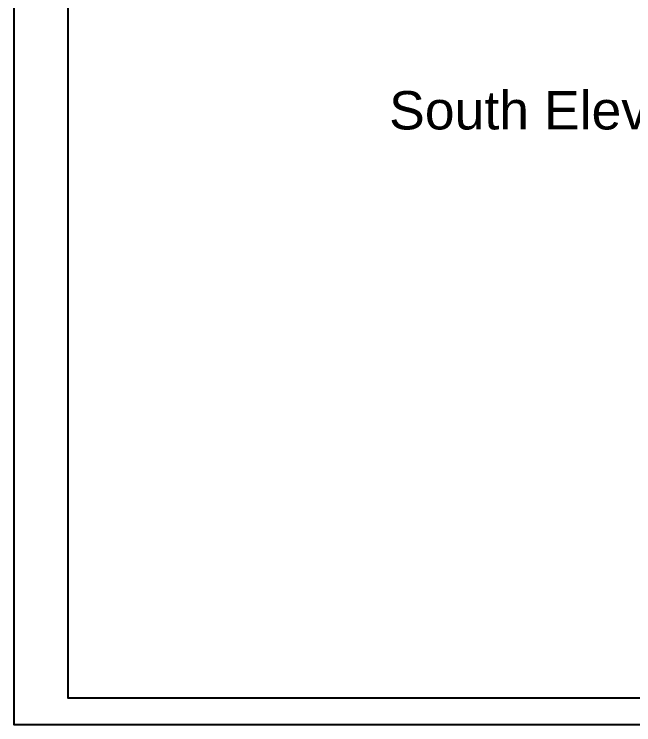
# Model space of a CAD drawing. Header units: inches. Extents: x 45643 to 78083, y -17830 to -3084.
# Drawn here: x 50439.5 to 50714.3, y -7071.9 to -6756.7 of the extents above; entities that cross this region are included whole.
import ezdxf

# ---------------------------------------------------------------- set-up
doc = ezdxf.new("R2010")
doc.units = ezdxf.units.IN
doc.header["$MEASUREMENT"] = 0
doc.layers.add('Normal Wall', color=7, linetype='Continuous', lineweight=35, true_color=0xffaf89)
doc.styles.get("Standard").update_dxf_attribs({"font": 'times.ttf'})

msp = doc.modelspace()

# ---------------------------------------------------------------- linework, layer by layer
at = {"layer": 'Normal Wall'}
for points in [[(50439.53, -6321.37), (51497.54, -6321.37), (51497.54, -7071.89), (50439.53, -7071.89)], [(50439.53, -6321.37), (51497.54, -6321.37), (51497.54, -7071.89), (50439.53, -7071.89)], [(51485.63, -6333.27), (50463.35, -6333.27), (50463.35, -7059.99), (51485.63, -7059.99)], [(51485.63, -6333.27), (50463.35, -6333.27), (50463.35, -7059.99), (51485.63, -7059.99)]]:
    msp.add_lwpolyline(points, close=True, dxfattribs=at)

# ---------------------------------------------------------------- texts
at = {"color": 7, "linetype": 'ByBlock', "lineweight": 5, "insert": (50688.92, -6794.46), "char_height": 6, "width": 195.2975, "attachment_point": 5}
msp.add_mtext('{\\fArial CE|b0|i0|c238|p34;\\P\\fArial CE|b0|i0|c0|p34;\\H2.8333x;South\\fArial CE|b0|i0|c238|p34; El\\fArial CE|b0|i0|c0|p34;e\\fArial CE|b0|i0|c238|p34;vation}', dxfattribs=at)

doc.saveas('drawing.dxf')
